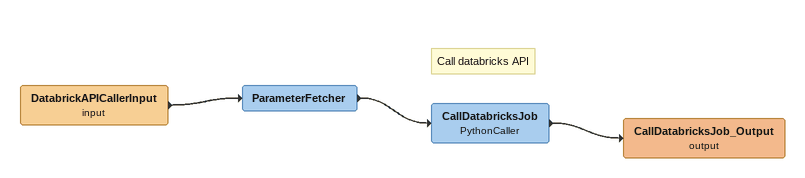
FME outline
DatabrickAPICallerInput (input)
    -> ParameterFetcher
ParameterFetcher
    -> CallDatabricksJob
Note: Call databricks API
CallDatabricksJob: PythonCaller
    -> CallDatabricksJob_Output (output)
CallDatabricksJob_Output (output)
